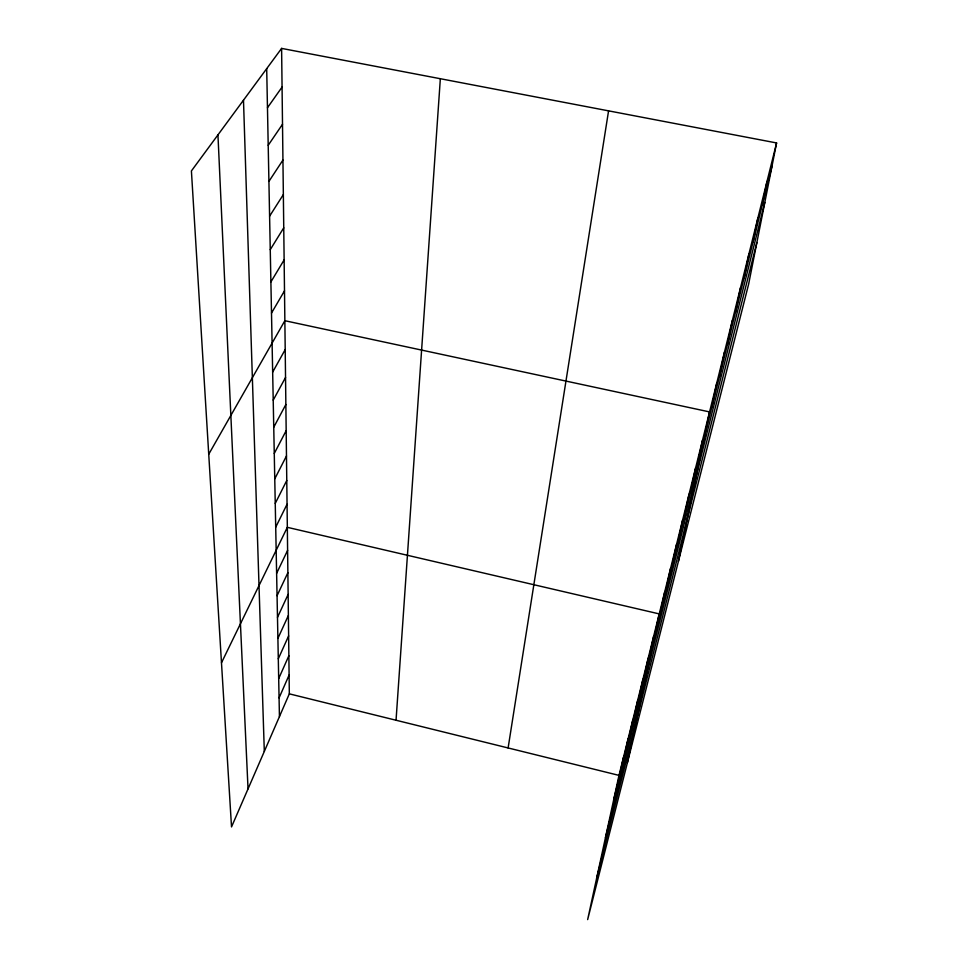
<?xml version="1.0" encoding="UTF-8"?>
<svg xmlns="http://www.w3.org/2000/svg" width="968" height="968" viewBox="0 0 968 968"><rect width="100%" height="100%" fill="white"/><g stroke="black" fill="none" stroke-linecap="round" stroke-linejoin="round"><path stroke-width="1.45" d="M396.045 720.24L440.343 78.723M508.115 747.962L608.569 110.86M776.59 142.949L748.615 284.241L587.649 919.6L618.988 775.38L776.59 142.949L281.603 48.4L191.41 170.937L231.521 826.914L289.323 693.85L281.603 48.4M762.312 204.95L767.031 181.355M753.019 242.121L757.835 218.223M744.102 277.816L749.002 253.664M727.295 345.104L732.34 320.529M735.535 312.119L740.508 287.738M711.722 407.419L716.877 382.566M719.357 376.854L724.463 352.122M697.262 465.305L702.502 440.259M678.423 561.319L709.568 411.92L284.858 320.711L208.737 454.246M683.795 519.211L689.095 494.067M690.402 492.736L695.677 467.629M665.234 593.469L670.594 568.276M671.211 569.547L676.559 544.355M677.394 544.803L682.73 519.622M648.257 661.434L653.642 636.327M627.409 762.639L659.232 613.906L287.327 527.33L221.49 662.765M659.45 616.628L664.822 591.46M627.579 744.186L632.951 719.321M632.515 724.451L637.9 699.513M637.597 704.099L642.982 679.088M642.849 683.105L648.233 658.046M618.153 781.938L623.513 757.23M622.799 763.341L628.159 738.56M613.639 799.991L771.992 166.194M605.448 837.695L764.805 202.469M596.627 878.315L756.879 242.52M279.074 697.88L289.093 675.071M278.687 678.616L288.863 655.772M278.3 658.797L288.633 635.903M277.901 638.384L288.379 615.466M277.489 617.354L288.137 594.413M277.066 595.683L287.871 572.729M276.618 573.334L287.605 550.381M275.711 527.209L287.048 504.267M275.251 503.396L286.77 480.491M274.767 478.833L286.48 455.964M274.271 453.46L286.177 430.651M273.75 427.239L285.863 404.503M273.218 400.135L285.536 377.496M272.661 372.111L285.209 349.581M271.5 313.063L284.507 290.823M270.895 281.93L284.132 259.884M270.253 249.659L283.745 227.819M269.6 216.179L283.346 194.58M268.91 181.415L282.934 160.083M268.209 145.285L282.511 124.279M267.471 107.726L282.063 87.084M289.323 693.85L618.988 775.38M217.945 134.891L248.038 788.884M243.488 100.188L264.312 751.422M266.696 68.655L279.437 716.598"/></g></svg>
